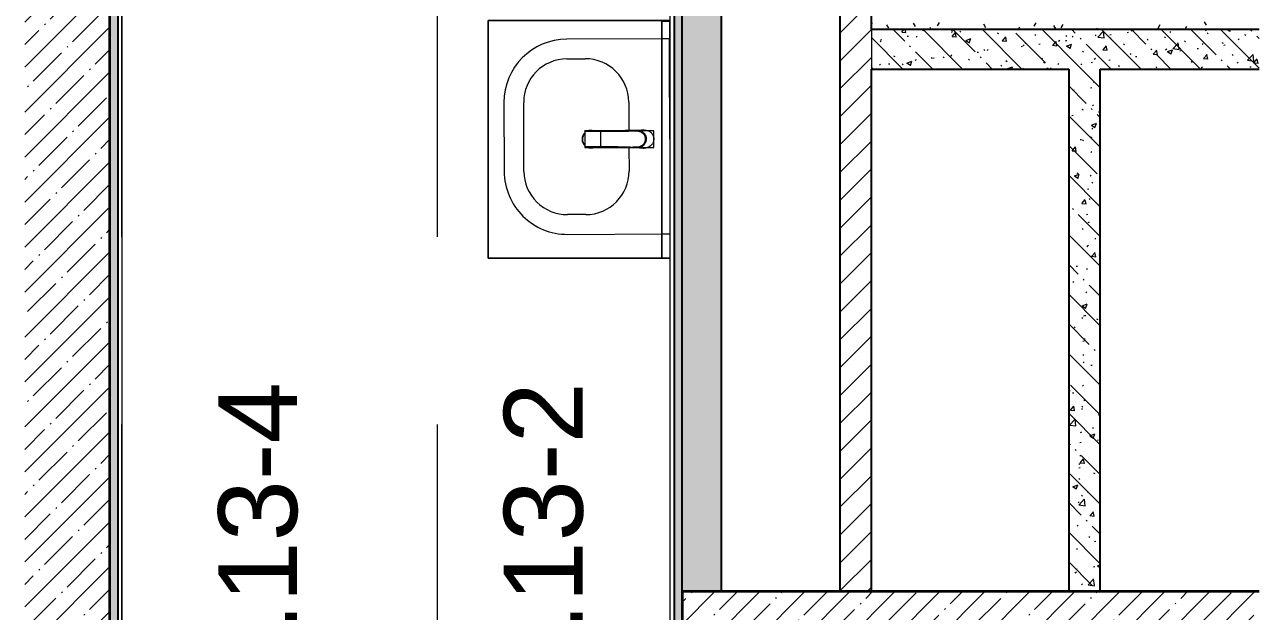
# Model space of a CAD drawing. Header units: millimetres. Extents: x 0 to 98412, y -2706 to 7916.
# Drawn here: x 65414 to 68543, y 3930 to 5418 of the extents above; entities that cross this region are included whole.
import ezdxf

# ---------------------------------------------------------------- set-up
doc = ezdxf.new("R2010")
doc.units = ezdxf.units.MM
doc.linetypes.add('Осевая', pattern=[3175, 635, -476.25, 1587.5, -476.25])
for name, color, linetype, lineweight in [('0-1', 7, 'Continuous', 9), ('A-WALL', 7, 'Continuous', 9), ('G-ANNO-SYMB', 7, 'Continuous', 9), ('I-WALL', 7, 'Continuous', 9), ('P-SANR-FIXT', 7, 'Continuous', 9), ('P-SANR-FIXT-1', 7, 'Continuous', 13), ('Оси', 7, 'Continuous', 9), ('Оси-2', 7, 'Осевая', 9)]:
    doc.layers.add(name, color=color, linetype=linetype, lineweight=lineweight)
for name, color, linetype, lineweight, true_color in [('A-WALL-2', 7, 'Continuous', 35, 0x3c3c3c), ('A-WALL-3', 7, 'Continuous', 25, 0x3c3c3c), ('A-WALL-FNSH-1', 7, 'Continuous', 13, 0x3c3c3c), ('I-FURN-1', 7, 'Continuous', 9, 0xf0f0f0)]:
    doc.layers.add(name, color=color, linetype=linetype, lineweight=lineweight, true_color=true_color)
doc.styles.add('Arial_1', font='arial.ttf', dxfattribs={"height": 200})
pattern_1 = [(45, (0, 0), (-57.02463, 57.02463), []), (45, (57.025, 0), (-57.02463, 57.02463), [100.806, -20.161, 3.353, -16.808])]
pattern_2 = [(135, (0, 0), (-75.43415, -75.43415), [106.68, -17.78, 3.556, -17.78]), (135, (0, 75.39), (-75.43415, -75.43415), []), (50, (0, 0), (127.52922, -11.15758), [13.335, -146.685]), (355, (0, 0), (-24.66966, 133.74002), [10.668, -117.348]), (100.451, (10.63, -0.93), (102.85973, 122.58178), [11.333, -124.663]), (46.184, (0, 35.56), (189.75516, -29.43036), [20.002, -220.027]), (96.636, (15.81, 33.1), (166.1822, 173.1996), [17, -186.995]), (351.184, (0, 35.56), (166.18393, 173.1976), [16.002, -176.022]), (21, (17.78, 26.67), (106.13027, -71.58603), [13.335, -146.685]), (326, (17.78, 26.67), (43.26188, 128.93175), [10.668, -117.348]), (71.451, (26.62, 20.7), (149.39198, 57.34505), [11.333, -124.663]), (37.5, (0, 0), (2.162228, 59.188357), [3.353, -112.573, 3.353, -115.773, -117.792]), (37.5, (0, 0), (2.162228, 59.188357), [-235.052, 3.353, -114.44]), (7.5, (0, 0), (46.77386, 70.12615), [3.353, -64.567, 3.353, -109.906, -44.894]), (7.5, (0, 0), (46.77386, 70.12615), [-181.178, 3.353, -41.542]), (327.5, (-39.65, 0), (94.91367, -4.010093), [3.353, -41.097, 3.353, -135.331, -184.023]), (327.5, (-39.65, 0), (94.91367, -4.010093), [-183.134, 3.353, -180.67]), (317.5, (-57.43, 0), (103.69057, 17.79882), [3.353, -54.432, 3.353, -88.748, -130.683]), (317.5, (-57.43, 0), (103.69057, 17.79882), [-149.885, 3.353, -127.33])]
pattern_3 = [(0, (0, 0), (121.92, 30.48), [10.058, -81.382, 10.058, -81.382, -487.68]), (0, (0, 0), (121.92, 30.48), [-182.88, 10.058, -172.822, 10.058, -81.382, -213.36]), (0, (0, 0), (121.92, 30.48), [-457.2, 10.058, -50.902, 10.058, -142.342]), (120, (45.72, 15.24), (-87.356454, 90.345817), [10.058, -81.382, 10.058, -81.382, -487.68]), (120, (45.72, 15.24), (-87.356454, 90.345817), [-182.88, 10.058, -172.822, 10.058, -81.382, -213.36]), (120, (45.72, 15.24), (-87.356454, 90.345817), [-457.2, 10.058, -50.902, 10.058, -142.342]), (240, (60.96, 76.2), (-34.563546, -120.825817), [10.058, -81.382, 10.058, -81.382, -487.68]), (240, (60.96, 76.2), (-34.563546, -120.825817), [-182.88, 10.058, -172.822, 10.058, -81.382, -213.36]), (240, (60.96, 76.2), (-34.563546, -120.825817), [-457.2, 10.058, -50.902, 10.058, -142.342])]

# ---------------------------------------------------------------- blocks, each defined once
blk = doc.blocks.new('зеркало круглое600д - 1_22д зеркало круглое d600-V1-План разверток пом_ 1_13_ Этаж 1')
at = {"layer": 'I-FURN-1'}
for p, q in [((-300, 20), (-300, 0)), ((-300, 20), (300, 20)), ((300, 20), (-300, 20)), ((300, 0), (-300, 0)), ((300, 0), (300, 20))]:
    blk.add_line(p, q, dxfattribs=at)
blk = doc.blocks.new('сифон - Для раковины-30615598-План разверток пом_ 1_13_ Этаж 1')
at = {"layer": 'P-SANR-FIXT'}
blk.add_line((200, 40), (200, 0), dxfattribs=at)
at = {"layer": 'P-SANR-FIXT-1'}
for radius, start, end in [(22.5, 133.7338, 180), (22.5, 180, 225.6765), (21.5, 136.1578, 180), (21.5, 180, 223.3802), (22.5, 70.9187, 113.0759), (21.5, 72, 108), (22.5, 241.9585, 297.7301), (21.5, 245.8675, 288)]:
    blk.add_arc((0, 0), radius, start, end, dxfattribs=at)
blk = doc.blocks.new('смеситель для раковины - Default-30615600-План разверток пом_ 1_13_ Этаж 1')
at = {"layer": '0-1'}
for p, q in [((19.7, 151.6), (-19.8, 151.6)), ((-20.3, 110), (-20.4, 97.4)), ((19.8, 111.8), (-19.8, 111.8)), ((20.4, 97.4), (20.3, 110)), ((-22.8, 3), (-21.8, 15.6)), ((-20.7, 17.2), (-20.7, 16.7)), ((20.8, 16.7), (20.8, 17.2))]:
    blk.add_line(p, q, dxfattribs=at)
at = {"layer": '0-1', "flags": 128}
for points in [[(-19.8, 151.6), (-20, 151.6), (-20.2, 151.6), (-20.3, 151.5), (-20.4, 151.5), (-20.5, 151.4), (-20.6, 151.3), (-20.6, 151.2), (-20.7, 151.1), (-20.7, 151.1), (-20.7, 151), (-20.7, 151), (-20.8, 150.9), (-20.8, 150.6), (-20.8, 149.7), (-20.8, 148.7), (-20.8, 147.7), (-20.9, 146.7), (-20.9, 145.3), (-21.1, 93.2)], [(19.7, 151.6), (20, 151.6), (20.2, 151.6), (20.4, 151.5), (20.5, 151.4), (20.6, 151.3), (20.6, 151.3), (20.7, 151.2), (20.7, 151.1), (20.7, 151.1), (20.7, 151), (20.8, 151), (20.8, 150.9), (20.8, 150.6)], [(-19.8, 111.8), (-19.9, 111.8), (-20, 111.8), (-20.1, 111.8), (-20.1, 111.7), (-20.2, 111.7), (-20.3, 111.6), (-20.3, 111.5), (-20.3, 111.5), (-20.3, 111.4), (-20.3, 111.4), (-20.3, 111.4), (-20.3, 111.3), (-20.3, 111.2), (-20.3, 111), (-20.3, 110.8), (-20.3, 110.6), (-20.3, 110.3), (-20.3, 110)], [(12.1, -0.1), (14.4, 1.7), (18.1, 6.1), (20.4, 11.5), (21.2, 17.2), (21.2, 36.2), (21.1, 56), (21, 111.4)], [(19.8, 111.8), (19.9, 111.8), (20, 111.8), (20.1, 111.8), (20.2, 111.7), (20.2, 111.6), (20.3, 111.6), (20.3, 111.5), (20.3, 111.5), (20.3, 111.4), (20.3, 111.4), (20.3, 111.3), (20.3, 111.1), (20.3, 110.9), (20.3, 110.7), (20.3, 110.4), (20.3, 110)], [(-21.8, 15.6), (-21.7, 19.7), (-21.6, 24.4), (-21.5, 30.8), (-21.4, 37.1), (-21.3, 49.4), (-21.2, 68.8), (-21.1, 88)], [(-18.9, 7.6), (-20, 10.3), (-20.8, 13.1), (-21.1, 18.6), (-21.1, 48.6), (-21.1, 93.2)], [(21.8, 15.6), (22.1, 11.2), (22.8, 3)]]:
    blk.add_lwpolyline(points, dxfattribs=at)
at = {"layer": 'P-SANR-FIXT'}
for p, q in [((21, 151.6), (-21, 151.6)), ((-21, 151.6), (-21, -23)), ((-19.7, 144), (-19.8, 111.7)), ((19.8, 111.7), (19.7, 144)), ((21, -23), (21, 151.6)), ((-21, 19.9), (-20.8, 19.8)), ((-20.4, 22), (-20.8, 19.8)), ((19.4, 12.9), (20.4, 11.1)), ((20.8, 19.8), (20.4, 22)), ((21, 19.9), (20.8, 19.8)), ((20.9, 18.5), (20.8, 19.8)), ((20.9, 18.4), (21.1, 18.4)), ((22.5, 5), (22.9, 0.9)), ((-21, -23), (21, -23)), ((-0.6, -2.8), (0.6, -2.8))]:
    blk.add_line(p, q, dxfattribs=at)
at = {"layer": 'P-SANR-FIXT', "flags": 128}
for points in [[(-21.1, 16.9), (-21.1, 42.2), (-21, 67.6), (-20.8, 118.3), (-20.7, 143.7), (-20.7, 149.4), (-20.8, 150.2), (-20.9, 145.3), (-20.9, 138.9), (-21.1, 88.1)], [(-20.1, 88.1), (-20.1, 99.6), (-20, 111), (-20, 122.4), (-19.9, 133.8), (-19.9, 145.2)], [(19.9, 145.2), (19.9, 138.9), (19.9, 132.6), (20, 126.2), (20, 119.9), (20, 113.5), (20, 107.2), (20.1, 100.8), (20.1, 94.5), (20.1, 88.1)], [(21.1, 88.1), (20.9, 138.9), (20.9, 145.3), (20.8, 150.2), (20.7, 149.4), (20.7, 143.7), (20.8, 118.3), (21, 67.6), (21.1, 42.2), (21.1, 16.9)], [(-21.1, 18.6), (-21.1, 18.6), (-21.1, 18.6), (-21, 18.6), (-21, 18.6), (-21, 18.5), (-20.9, 18.5), (-20.9, 18.5)], [(-21.1, 18.4), (-21.1, 18), (-21.1, 17.6), (-21.1, 17.2), (-21.1, 16.8), (-21.1, 16.4)], [(-20.8, 19.8), (-20.9, 19.2), (-20.9, 18.5)], [(-15.9, 4.1), (-13.1, 1.6), (-9.8, -0.4), (-6.1, -1.8), (-2.1, -2.5), (2.1, -2.5), (6.1, -1.8), (9.8, -0.4), (11.1, 0.4)], [(11.5, 0.5), (13.1, 1.6), (15.9, 4.1)], [(21.1, 16.4), (21.1, 16.8), (21.1, 17.2), (21.1, 17.6), (21.1, 18), (21.1, 18.4)], [(22.9, 0.9), (22.7, 3.2), (22.5, 5.6), (22.3, 7.9), (22.1, 10.8), (21.8, 15.2)], [(0.6, -3.9), (0.3, -3.9), (0.1, -3.9), (-0.1, -3.9), (-0.3, -3.9), (-0.6, -3.9)]]:
    blk.add_lwpolyline(points, dxfattribs=at)
at = {"layer": 'P-SANR-FIXT'}
for centre, major_axis, ratio, start_param, end_param in [((-19.8, 109.7), (-0.5, 0.002), 0.095846, 0.017294, 1.571164), ((19.8, 109.7), (0.5, 0.002), 0.095848, 4.711795, 6.265892), ((0, 17.2), (20.8, 0), 0.98634, 3.038054, 3.141593), ((0, 17.2), (20.8, 0), 0.98634, 3.141593, 3.441377), ((0, 16.7), (20.8, 0), 0.98634, 3.141593, 3.372062), ((0, 16.7), (20.7, 0), 0.98634, 3.571127, 3.769911), ((0, 17.2), (20.8, 0), 0.98634, 3.613983, 5.358408), ((0, 16.7), (20.7, 0), 0.98634, 3.994763, 4.083653), ((0, 16.7), (20.8, 0), 0.98634, 5.376246, 5.846752), ((0, 17.2), (20.8, 0), 0.98634, 5.499139, 5.74805), ((0, 17.2), (-20.8, 0), 0.98634, 2.841808, 3.141593), ((0, 16.7), (20.8, 0), 0.98634, 6.052716, 6.283185), ((0, 17.2), (20.8, 0), 0.98634, 0, 0.103539), ((0, 16.7), (20.7, 0), 0.98634, 4.276566, 4.774249), ((0, 16.7), (20.8, 0), 0.98634, 4.9338, 5.10736)]:
    blk.add_ellipse(centre, major_axis=major_axis, ratio=ratio, start_param=start_param, end_param=end_param, dxfattribs=at)
for points, knots in [([(-19.9, 145.2), (-19.9, 146), (-19.9, 147.4), (-19.8, 149.3), (-19.8, 150.7), (-19.8, 151.5), (-19.8, 151.6), (-19.8, 151.6)], [0, 0, 0, 0, 0.1, 0.2, 0.3, 0.4, 0.4725859, 0.4725859, 0.4725859, 0.4725859]), ([(-19.8, 151.6), (-19.7, 151.6), (-19.7, 151.6), (-19.7, 151.2), (-19.7, 150), (-19.7, 148.3), (-19.7, 146.2), (-19.7, 144.8), (-19.7, 144)], [0.4728347, 0.4728347, 0.4728347, 0.4728347, 0.5, 0.6, 0.7, 0.8, 0.9, 1, 1, 1, 1]), ([(19.7, 144), (19.7, 144.8), (19.7, 146.2), (19.7, 148.3), (19.7, 150), (19.7, 151.2), (19.7, 151.6), (19.7, 151.6), (19.7, 151.6)], [0, 0, 0, 0, 0.1, 0.2, 0.3, 0.4, 0.5, 0.5274121, 0.5274121, 0.5274121, 0.5274121]), ([(19.7, 151.6), (19.8, 151.6), (19.8, 151.5), (19.8, 150.7), (19.8, 149.3), (19.9, 147.4), (19.9, 146), (19.9, 145.2)], [0.5275209, 0.5275209, 0.5275209, 0.5275209, 0.6, 0.7, 0.8, 0.9, 1, 1, 1, 1]), ([(-20.4, 97.4), (-20.4, 91.1), (-20.5, 81.8), (-20.6, 69.7), (-20.6, 60), (-20.7, 52.6), (-20.8, 47.4), (-20.8, 45.2), (-20.8, 43.5), (-20.9, 41.8), (-20.9, 39.8), (-20.9, 37.7), (-20.9, 36.2), (-20.9, 35.4), (-21, 34.1), (-21, 32.6), (-21, 31), (-21, 29.7), (-21, 28.6), (-21, 27.7), (-21, 26.8), (-21.1, 25.6), (-21.1, 22.9), (-21.1, 20.4), (-21.1, 18.4)], [0, 0, 0, 0, 0.222222, 0.333333, 0.444444, 0.583333, 0.618056, 0.652778, 0.670139, 0.6875, 0.722222, 0.756944, 0.774306, 0.782986, 0.791667, 0.826389, 0.84375, 0.861111, 0.878472, 0.887153, 0.895833, 0.913194, 0.930556, 1, 1, 1, 1]), ([(-20.5, 43.6), (-20.5, 44.1), (-20.5, 44.9), (-20.5, 45.9), (-20.4, 46.5), (-20.4, 47), (-20.4, 47.6), (-20.3, 48.2), (-20.3, 49.3), (-20.3, 50.8), (-20.3, 52.7), (-20.3, 54.8), (-20.2, 57.1), (-20.2, 60.5), (-20.1, 67), (-20, 78.4), (-19.9, 90.5), (-19.9, 97.4)], [0.3665203, 0.3665203, 0.3665203, 0.3665203, 0.3928571, 0.4107143, 0.4196429, 0.4285714, 0.4375, 0.4464286, 0.4642857, 0.5, 0.5357143, 0.5714286, 0.6071429, 0.6428571, 0.7142857, 0.8571429, 1, 1, 1, 1]), ([(-19.8, 111.8), (-19.8, 111.8), (-19.8, 111.7), (-19.8, 110.9), (-19.8, 110.1), (-19.8, 109.7)], [0.4695548, 0.4695548, 0.4695548, 0.4695548, 0.6, 0.8, 1, 1, 1, 1]), ([(19.8, 109.7), (19.8, 110.1), (19.8, 110.9), (19.8, 111.7), (19.8, 111.8), (19.8, 111.8)], [0, 0, 0, 0, 0.2, 0.4, 0.5304748, 0.5304748, 0.5304748, 0.5304748]), ([(19.9, 97.4), (19.9, 90.5), (20, 78.4), (20.1, 66.9), (20.2, 60.3), (20.3, 57), (20.3, 54.6), (20.3, 52.6), (20.3, 50.7), (20.3, 49.2), (20.4, 48.1), (20.4, 47.4), (20.4, 46.9), (20.4, 46.4), (20.4, 45.8), (20.4, 44.6), (20.4, 43), (20.4, 41.3), (20.5, 40), (20.5, 39.2), (20.6, 38.5), (20.7, 37.9), (20.7, 37.5)], [0, 0, 0, 0, 0.1428571, 0.2857143, 0.3571429, 0.3928571, 0.4285714, 0.4642857, 0.5, 0.5357143, 0.5535714, 0.5625, 0.5714286, 0.5803571, 0.5892857, 0.6071429, 0.6428571, 0.6785714, 0.6964286, 0.7053571, 0.7142857, 0.7301718, 0.7301718, 0.7301718, 0.7301718]), ([(21.1, 18.4), (21.1, 19.2), (21.1, 20.8), (21.1, 23.1), (21.1, 25), (21.1, 26.5), (21, 27.6), (21, 28.6), (21, 30), (21, 31.7), (21, 33.4), (21, 34.6), (20.9, 35.2), (20.9, 35.7), (20.9, 36.3), (20.9, 36.9), (20.9, 38.1), (20.9, 39.8), (20.9, 41.4), (20.8, 42.8), (20.8, 44.1), (20.8, 45.8), (20.8, 48.6), (20.7, 53.5), (20.6, 60.7), (20.6, 68.9), (20.5, 76.5), (20.5, 85.7), (20.4, 92.7), (20.4, 97.4)], [0, 0, 0, 0, 0.027778, 0.055556, 0.083333, 0.097222, 0.111111, 0.125, 0.138889, 0.166667, 0.194444, 0.208333, 0.215278, 0.222222, 0.229167, 0.236111, 0.25, 0.277778, 0.305556, 0.319444, 0.333333, 0.361111, 0.388889, 0.444444, 0.555556, 0.666667, 0.75, 0.833333, 1, 1, 1, 1]), ([(-21.1, 88.1), (-21.1, 85.7), (-21.1, 82.2), (-21.1, 77.5), (-21.2, 73.9), (-21.2, 70.4), (-21.2, 66.8), (-21.2, 63.9), (-21.2, 61.5), (-21.2, 59.8), (-21.2, 58), (-21.2, 55.7), (-21.3, 52.8), (-21.3, 49.3), (-21.3, 46), (-21.3, 42.6), (-21.4, 39.4), (-21.4, 36.2), (-21.5, 32.2), (-21.5, 27.5), (-21.7, 20.9), (-21.8, 17.2), (-21.8, 15.2)], [0, 0, 0, 0, 0.083333, 0.125, 0.166667, 0.208333, 0.25, 0.291667, 0.3125, 0.333333, 0.354167, 0.375, 0.416667, 0.458333, 0.5, 0.541667, 0.583333, 0.625, 0.666667, 0.75, 0.833333, 1, 1, 1, 1]), ([(20.1, 88.1), (20.1, 88.2), (20.2, 88.3), (20.4, 88.2), (20.5, 88), (20.6, 87.8), (20.7, 87.5), (20.7, 87.3), (20.8, 87.1), (20.9, 87), (20.9, 86.8), (20.9, 86.7)], [0, 0, 0, 0, 0.1, 0.19375, 0.25, 0.3, 0.35, 0.4, 0.45, 0.525, 0.575, 0.575, 0.575, 0.575]), ([(21.8, 15.2), (21.8, 16.4), (21.7, 19.4), (21.6, 24.2), (21.5, 28.2), (21.5, 30.6), (21.5, 32.4), (21.4, 34.1), (21.4, 35.8), (21.4, 37.3), (21.4, 38.7), (21.4, 39.8), (21.4, 41), (21.3, 42.6), (21.3, 44.7), (21.3, 47.5), (21.3, 50.9), (21.2, 55.1), (21.2, 60), (21.2, 65.1), (21.2, 69.9), (21.2, 74.5), (21.1, 80.6), (21.1, 85.1), (21.1, 88.1)], [0, 0, 0, 0, 0.142857, 0.285714, 0.357143, 0.392857, 0.428571, 0.464286, 0.5, 0.535714, 0.553571, 0.571429, 0.589286, 0.607143, 0.642857, 0.678571, 0.714286, 0.75, 0.785714, 0.821429, 0.857143, 0.892857, 0.928571, 1, 1, 1, 1]), ([(-21, 19.9), (-21, 20.5), (-20.9, 21.9), (-20.9, 23.9), (-20.9, 25.6), (-20.9, 26.9), (-20.9, 27.6), (-20.9, 28.1), (-20.9, 28.7), (-20.9, 29.4), (-21, 30.9), (-21, 33.1), (-21, 35.5), (-20.9, 37.4), (-20.9, 38.5), (-20.8, 39.3), (-20.7, 40.1), (-20.7, 40.7), (-20.6, 41.2), (-20.6, 41.3)], [0, 0, 0, 0, 0.0357143, 0.0714286, 0.1071429, 0.125, 0.1339286, 0.1428571, 0.1517857, 0.1607143, 0.1785714, 0.2142857, 0.25, 0.2678571, 0.2857143, 0.2946429, 0.3035714, 0.3214286, 0.3257253, 0.3257253, 0.3257253, 0.3257253]), ([(20.9, 33.9), (20.9, 33.6), (20.9, 32.5), (20.9, 30.9), (20.9, 29.2), (20.9, 28.3), (20.9, 27.5), (20.9, 26.8), (20.9, 25.6), (20.9, 23.9), (21, 21.9), (21, 20.5), (21, 19.9)], [0.7766981, 0.7766981, 0.7766981, 0.7766981, 0.7857143, 0.8214286, 0.8392857, 0.8571429, 0.8660714, 0.875, 0.8928571, 0.9285714, 0.9642857, 1, 1, 1, 1]), ([(-21.8, 15.2), (-21.9, 13.9), (-22, 12.1), (-22.1, 10.1), (-22.2, 8.7), (-22.3, 7.5), (-22.4, 6.6), (-22.5, 5.7), (-22.6, 4.8), (-22.7, 3.8), (-22.8, 2.5), (-22.9, 1.5), (-22.9, 0.9)], [0, 0, 0, 0, 0.166667, 0.25, 0.333333, 0.416667, 0.5, 0.583333, 0.666667, 0.75, 0.833333, 1, 1, 1, 1]), ([(22.9, 0.3), (22.9, -2.5), (22.3, -6.4), (20, -11.4), (17.7, -14.7), (14.9, -17.6), (11.6, -20), (7.9, -21.7), (4.5, -22.6), (1.5, -23), (-1.9, -23), (-6, -22.4), (-10, -20.8), (-12.8, -19.1), (-14.8, -17.5), (-16.7, -15.8), (-18.8, -13.3), (-21.9, -8.1), (-22.9, -3.2), (-22.9, 0.3)], [0, 0, 0, 0, 0.111111, 0.166667, 0.222222, 0.277778, 0.333333, 0.388889, 0.444444, 0.479167, 0.513889, 0.583333, 0.652778, 0.6875, 0.722222, 0.756944, 0.791667, 0.861111, 1, 1, 1, 1]), ([(-21, 19.9), (-21, 19.7), (-21, 19.5), (-21.1, 19.2), (-21.1, 18.9), (-21.1, 18.7), (-21.1, 18.6)], [0, 0, 0, 0, 0.333333, 0.5, 0.666667, 1, 1, 1, 1]), ([(-0.6, -3.9), (-1.6, -3.9), (-3.8, -3.7), (-7, -2.8), (-10, -1.5), (-12.8, 0.2), (-15.2, 2.3), (-17.3, 4.8), (-18.7, 7.1), (-19.6, 9), (-20.1, 10.6), (-20.6, 12.1), (-21, 14.3), (-21.1, 15.9), (-21.1, 16.9)], [0, 0, 0, 0, 0.1, 0.2, 0.3, 0.4, 0.5, 0.6, 0.7, 0.75, 0.8, 0.85, 0.9, 1, 1, 1, 1]), ([(-21.1, 16.4), (-21.1, 14.3), (-20.4, 11.1), (-18.7, 7.6), (-17.5, 5.8), (-16.4, 4.5), (-15.2, 3.2), (-13.9, 2.1), (-12.5, 1), (-10.9, 0.1), (-9.2, -0.7), (-6.9, -1.7), (-3.8, -2.5), (0, -2.8), (3.8, -2.5), (6.9, -1.7), (9, -0.9), (10.1, -0.3), (10.9, 0.1), (11.7, 0.5), (12.7, 1.2), (13.9, 2), (15, 3), (15.8, 3.8), (16.4, 4.5), (17, 5.2), (17.7, 6.2), (18.6, 7.6), (19.3, 9), (19.7, 9.9), (19.9, 10.5), (20, 10.9), (20.2, 11.2), (20.3, 11.7), (20.6, 12.6), (20.8, 13.8), (21, 15.1), (21.1, 16), (21.1, 16.4)], [0, 0, 0, 0, 0.111111, 0.166667, 0.194444, 0.222222, 0.25, 0.277778, 0.305556, 0.333333, 0.361111, 0.388889, 0.444444, 0.5, 0.555556, 0.611111, 0.638889, 0.652778, 0.666667, 0.680556, 0.694444, 0.722222, 0.75, 0.763889, 0.777778, 0.791667, 0.805556, 0.833333, 0.861111, 0.875, 0.881944, 0.888889, 0.895833, 0.902778, 0.916667, 0.944444, 0.972222, 1, 1, 1, 1]), ([(-20.8, 14.6), (-20.7, 14.1), (-20.6, 12.9), (-20.2, 11.6), (-20, 10.9)], [0, 0, 0, 0, 0.4, 1, 1, 1, 1]), ([(-20, 10.9), (-19.6, 9.8), (-18.5, 7.4), (-17, 5.2), (-15.9, 4.1)], [0, 0, 0, 0, 0.444444, 1, 1, 1, 1]), ([(21.1, 16.9), (21.1, 15.9), (21, 13.7), (20.2, 10.6), (19, 7.6), (16.7, 3.9), (12.9, 0), (7.1, -3.1), (2.7, -3.9), (0.6, -3.9)], [0, 0, 0, 0, 0.1, 0.2, 0.3, 0.4, 0.6, 0.8, 1, 1, 1, 1]), ([(15.9, 4.1), (16.7, 5), (18.4, 7.2), (19.5, 9.5), (20, 10.9)], [0, 0, 0, 0, 0.444444, 1, 1, 1, 1]), ([(20, 10.9), (20.2, 11.4), (20.5, 12.7), (20.7, 13.9), (20.8, 14.6)], [0, 0, 0, 0, 0.444444, 1, 1, 1, 1]), ([(-0.6, -3.9), (-0.6, -3.9), (-0.6, -3.7), (-0.6, -3.5), (-0.6, -3.1), (-0.6, -2.9), (-0.6, -2.8)], [0, 0, 0, 0, 0.363636, 0.545455, 0.727273, 1, 1, 1, 1]), ([(0.6, -3.9), (0.6, -3.9), (0.6, -3.7), (0.6, -3.5), (0.6, -3.1), (0.6, -2.9), (0.6, -2.8)], [0, 0, 0, 0, 0.363636, 0.545455, 0.727273, 1, 1, 1, 1])]:
    blk.add_open_spline(points, degree=3, knots=knots, dxfattribs=at)
for points in [[(-19.8, 111.8), (-19.8, 111.8), (-19.8, 111.8), (-19.8, 111.8)], [(19.8, 111.8), (19.8, 111.8), (19.8, 111.8), (19.8, 111.8)], [(-20.1, 88.1), (-20.4, 88.2), (-20.6, 88.2), (-20.8, 88.2)], [(-20, 85.7), (-20.1, 86.5), (-20.1, 87.3), (-20.1, 88.1)], [(20.1, 88.1), (20.1, 87.3), (20.1, 86.5), (20, 85.7)], [(-22.9, 0.9), (-22.9, 2.2), (-22.8, 3.6), (-22.6, 4.9)], [(-21.8, 15.2), (-21.8, 16.4), (-21.7, 17.6), (-21.4, 18.8)], [(-21.2, 19.5), (-21, 20.5), (-20.6, 21.4), (-20.2, 22.3)], [(-20.9, 18.4), (-21, 18.4), (-21.1, 18.4), (-21.1, 18.5)], [(-20.4, 22.5), (-20.7, 21.7), (-20.9, 20.8), (-21, 19.9)], [(-20.9, 18.3), (-20.9, 17.7), (-20.9, 16.5), (-20.8, 15.2), (-20.8, 14.6)], [(20.7, 19.9), (20.7, 17.5), (19.9, 12.6), (16.3, 6), (10.7, 1.1), (3.8, -1.6), (-3.7, -1.6), (-10.7, 1.1), (-16.3, 6), (-19.9, 12.6), (-20.7, 17.5), (-20.7, 19.9)], [(-20.4, 11.1), (-20.1, 11.7), (-19.8, 12.3), (-19.4, 12.9)], [(20.2, 22.3), (21.2, 20.1), (21.8, 17.6), (21.8, 15.2)], [(21, 19.9), (20.9, 20.8), (20.7, 21.7), (20.4, 22.5)], [(20.8, 14.6), (20.8, 15.2), (20.9, 16.5), (20.9, 17.8), (20.9, 18.4)], [(21.1, 18.5), (21.1, 18.5), (21, 18.5), (20.9, 18.5)], [(21.1, 18.5), (21.1, 18.6), (21.1, 18.7), (21.1, 18.9), (21.1, 19.2), (21.1, 19.4), (21, 19.6), (21, 19.8), (21, 19.9)], [(-3, -2.5), (-2.2, -2.7), (-1.4, -2.7), (-0.6, -2.8)]]:
    blk.add_open_spline(points, degree=3, dxfattribs=at)
blk = doc.blocks.new('Мебель_универсальная - 1_250-31404934-План разверток пом_ 1_13_ Этаж 1')
at = {"layer": 'I-FURN-1'}
for p, q in [((-298.9, 230), (-301, 230)), ((-301, 230), (-301, -230)), ((-301, -230), (-301, 230)), ((-301, 230), (-298.9, 230)), ((-211.3, 230), (-298.9, 230)), ((-298.9, 230), (-211.3, 230)), ((-211, 230), (-40, 230)), ((240, 230), (301, 230)), ((301, 210), (301, 229.7)), ((301, 229.7), (301, 210)), ((301, -230), (301, 210)), ((301, 210), (301, -230)), ((-301, -230), (301, -230)), ((301, -230), (-301, -230))]:
    blk.add_line(p, q, dxfattribs=at)
blk = doc.blocks.new('Раковина SE09 - гибкая подводка_ 640х550х165 PN6_3_ ХВ_ГВ накидная гайка BP DN15_ К-гл_кон_ П DN 50-V4-План разверток пом_ 1_13_ Этаж 1')
at = {"layer": 'P-SANR-FIXT'}
for p, q in [((-211.3, 0), (-255, 0)), ((-255, 0), (-255, -19)), ((0, 0), (-211, 0)), ((-255, -19), (-255, -260)), ((240, -21), (240, -1)), ((240, -260), (240, -21)), ((-95, -103.6), (-21.1, -103.6)), ((19.1, -103.6), (80, -103.6)), ((-205, -260), (-205, -213.6)), ((190, -213.6), (190, -260)), ((80, -370), (-95, -370)), ((-95, -420), (80, -420))]:
    blk.add_line(p, q, dxfattribs=at)
for centre, radius, start, end in [((-95, -213.6), 110, 90, 180), ((80, -213.6), 110, 0, 90), ((-95, -260), 160, 180, 270), ((-95, -260), 110, 180, 270), ((80, -260), 160, 270, 0), ((80, -260), 110, 270, 0)]:
    blk.add_arc(centre, radius, start, end, dxfattribs=at)

msp = doc.modelspace()

# ---------------------------------------------------------------- hatches: boundary and pattern name
at = {"layer": 'I-WALL'}
h = msp.add_hatch(dxfattribs=at)
h.set_pattern_fill('FP_9', color=256, style=0, pattern_type=2)
h.set_pattern_definition(pattern_3)
h.paths.add_polyline_path([(67060, 3760), (67080, 3760), (67080, 7680), (67060, 7680), (67060, 3791.4)])
h = msp.add_hatch(dxfattribs=at)
h.set_pattern_fill('FP_4', color=256, style=0, pattern_type=2)
h.set_pattern_definition(pattern_2)
h.paths.add_polyline_path([(67080, 3980), (67180, 3980), (67180, 7680), (67080, 7680), (67080, 4307)])
h = msp.add_hatch(dxfattribs=at)
h.set_pattern_fill('FP_3', color=256, style=0, pattern_type=2)
h.set_pattern_definition([(45, (0, 0), (-35.35534, 35.35534), [])])
h.paths.add_polyline_path([(67560, 3980), (67560, 7680), (67480, 7680), (67480, 3980)])
h = msp.add_hatch(dxfattribs=at)
h.set_pattern_fill('FP_2', color=256, style=0, pattern_type=2)
h.set_pattern_definition(pattern_1)
h.paths.add_polyline_path([(65630, 400), (65630, 7400), (65413.9, 7399.6), (65413.9, 400)])
h = msp.add_hatch(dxfattribs=at)
h.set_pattern_fill('FP_9', color=256, style=0, pattern_type=2)
h.set_pattern_definition(pattern_3)
h.paths.add_polyline_path([(65650, 420), (65650, 7380), (65630, 7380), (65630, 420)])
h = msp.add_hatch(dxfattribs=at)
h.set_pattern_fill('FP_9', color=256, style=0, pattern_type=2)
h.set_pattern_definition(pattern_3)
h.paths.add_polyline_path([(67760.9, 5405), (68543.2, 5405), (68543.2, 5425), (67560, 5425), (67560, 5405)])
h = msp.add_hatch(dxfattribs=at)
h.set_pattern_fill('FP_4', color=256, style=0, pattern_type=2)
h.set_pattern_definition(pattern_2)
h.paths.add_polyline_path([(67760.9, 5305), (68543.2, 5305), (68543.2, 5405), (67560, 5405), (67560, 5305)])
h = msp.add_hatch(dxfattribs=at)
h.set_pattern_fill('FP_4', color=256, style=0, pattern_type=2)
h.set_pattern_definition(pattern_2)
h.paths.add_polyline_path([(68140, 3980), (68140, 5305), (68060, 5305), (68060, 3980)])
h = msp.add_hatch(dxfattribs=at)
h.set_pattern_fill('FP_2', color=256, style=0, pattern_type=2)
h.set_pattern_definition(pattern_1)
h.paths.add_polyline_path([(68152, 3760), (68543.2, 3760), (68543.2, 3980), (67080, 3980), (67080, 3760), (67760.9, 3760)])

# ---------------------------------------------------------------- linework, layer by layer
at = {"layer": 'A-WALL'}
msp.add_line((67560, 5405), (67560, 5305), dxfattribs=at)
at = {"layer": 'A-WALL-2'}
for p, q in [((65630, 400), (65630, 7400)), ((68543.2, 3980), (67080, 3980)), ((67080, 3980), (67080, 3760))]:
    msp.add_line(p, q, dxfattribs=at)
at = {"layer": 'A-WALL-3'}
for p, q in [((67080, 3980), (67080, 7680)), ((67180, 3980), (67180, 7680)), ((67480, 7680), (67480, 3980)), ((67560, 5405), (67560, 7680)), ((67060, 7660), (67060, 3740)), ((65630, 7400), (65630, 552.5)), ((65650, 7380), (65650, 552.5)), ((68543.2, 5405), (67560, 5405)), ((67560, 3980), (67560, 5305)), ((67560, 5305), (68060, 5305)), ((68060, 5305), (68060, 3980)), ((68140, 5305), (68543.2, 5305)), ((68140, 3980), (68140, 5305))]:
    msp.add_line(p, q, dxfattribs=at)
at = {"layer": 'A-WALL-FNSH-1'}
for p, q in [((67049, 7649), (67049, 5338.2)), ((65661, 526.5), (65661, 7380)), ((67049, 5338), (67049, 3729))]:
    msp.add_line(p, q, dxfattribs=at)
at = {"layer": 'Оси'}
for p, q in [((65660, 5410), (65660, 7910)), ((66460, 5410), (66460, 7910))]:
    msp.add_line(p, q, dxfattribs=at)
at = {"layer": 'Оси-2'}
for p, q in [((65660, 593.7), (65660, 5410)), ((66460, 593.7), (66460, 5410))]:
    msp.add_line(p, q, dxfattribs=at)

# ---------------------------------------------------------------- block references
at = {"layer": 'I-FURN-1'}
for name, p, rotation in [('Мебель_универсальная - 1_250-31404934-План разверток пом_ 1_13_ Этаж 1', (66819, 5126.9), 269.9999999999999), ('зеркало круглое600д - 1_22д зеркало круглое d600-V1-План разверток пом_ 1_13_ Этаж 1', (67049, 5125.9), 90.00000000000006)]:
    msp.add_blockref(name, p, dxfattribs=dict(at, rotation=rotation))
at = {"layer": 'P-SANR-FIXT'}
for name, p, rotation in [('Раковина SE09 - гибкая подводка_ 640х550х165 PN6_3_ ХВ_ГВ накидная гайка BP DN15_ К-гл_кон_ П DN 50-V4-План разверток пом_ 1_13_ Этаж 1', (67049, 5126.9), 270.2346573257844), ('смеситель для раковины - Default-30615600-План разверток пом_ 1_13_ Этаж 1', (66985.3, 5127.5), 89.99999999999912)]:
    msp.add_blockref(name, p, dxfattribs=dict(at, rotation=rotation))
msp.add_blockref('сифон - Для раковины-30615598-План разверток пом_ 1_13_ Этаж 1', (66849, 5126.9), dxfattribs=at)

# ---------------------------------------------------------------- texts
at = {"layer": 'G-ANNO-SYMB', "char_height": 200, "width": 1074.261, "attachment_point": 1, "rotation": 90, "style": 'Arial_1'}
for s, insert in [(' 1.13-4', (65904.4, 3641.4)), (' 1.13-2', (66628.3, 3641.4))]:
    msp.add_mtext(s, dxfattribs=dict(at, insert=insert))

doc.saveas('drawing.dxf')
